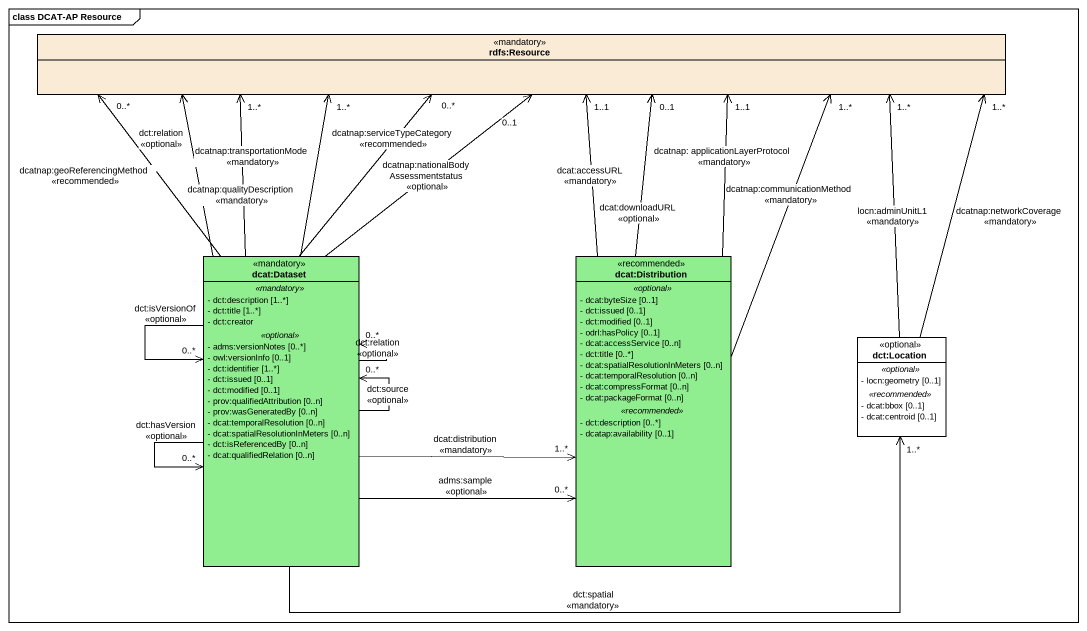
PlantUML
@startuml
mainframe class DCAT-AP Resource
hide circle
hide empty members
skinparam classAttributeIconSize 0
class "rdfs:Resource" as rdfs_Resource <<mandatory>> #FAEBD7
class "dcat:Dataset" as dcat_Dataset <<mandatory>> #90EE90 {
  .. <<mandatory>> ..
  - dct:description [1..*]
  - dct:title [1..*]
  - dct:creator
  .. <<optional>> ..
  - adms:versionNotes [0..*]
  - owl:versionInfo [0..1]
  - dct:identifier [1..*]
  - dct:issued [0..1]
  - dct:modified [0..1]
  - prov:qualifiedAttribution [0..n]
  - prov:wasGeneratedBy [0..n]
  - dcat:temporalResolution [0..n]
  - dcat:spatialResolutionInMeters [0..n]
  - dct:isReferencedBy [0..n]
  - dcat:qualifiedRelation [0..n]
}
class "dcat:Distribution" as dcat_Distribution <<recommended>> #90EE90 {
  .. <<optional>> ..
  - dcat:byteSize [0..1]
  - dct:issued [0..1]
  - dct:modified [0..1]
  - odrl:hasPolicy [0..1]
  - dcat:accessService [0..n]
  - dct:title [0..*]
  - dcat:spatialResolutionInMeters [0..n]
  - dcat:temporalResolution [0..n]
  - dcat:compressFormat [0..n]
  - dcat:packageFormat [0..n]
  .. <<recommended>> ..
  - dct:description [0..*]
  - dcatap:availability [0..1]
}
class "dct:Location" as dct_Location <<optional>> #FFFFFF {
  .. <<optional>> ..
  - locn:geometry [0..1]
  .. <<recommended>> ..
  - dcat:bbox [0..1]
  - dcat:centroid [0..1]
}
dcat_Dataset -up-> "0..*" rdfs_Resource : dcatnap:serviceTypeCategory\n<<recommended>>
dcat_Dataset -up-> "0..*" rdfs_Resource : dcatnap:geoReferencingMethod\n<<recommended>>
dcat_Dataset -up-> "1..*" rdfs_Resource : dcatnap:transportationMode\n<<mandatory>>
dcat_Dataset -up-> "1..*" rdfs_Resource : dcatnap:qualityDescription\n<<mandatory>>
dcat_Dataset -up-> "0..1" rdfs_Resource : dcatnap:nationalBodyAssessmentstatus\n<<optional>>
dcat_Dataset -up-> rdfs_Resource : dct:relation\n<<optional>>
dcat_Dataset --> "0..*" dcat_Dataset : dct:source\n<<optional>>
dcat_Dataset --> "0..*" dcat_Dataset : dct:hasVersion\n<<optional>>
dcat_Dataset --> "0..*" dcat_Dataset : dct:isVersionOf\n<<optional>>
dcat_Dataset --> "0..*" dcat_Dataset : dct:relation\n<<optional>>
dcat_Dataset -right-> "0..*" dcat_Distribution : adms:sample\n<<optional>>
dcat_Dataset -right-> "1..*" dcat_Distribution : dcat:distribution\n<<mandatory>>
dcat_Dataset -right-> "1..*" dct_Location : dct:spatial\n<<mandatory>>
dcat_Distribution -up-> "1..1" rdfs_Resource : dcatnap: applicationLayerProtocol\n<<mandatory>>
dcat_Distribution -up-> "1..*" rdfs_Resource : dcatnap:communicationMethod\n<<mandatory>>
dcat_Distribution -up-> "1..1" rdfs_Resource : dcat:accessURL\n<<mandatory>>
dcat_Distribution -up-> "0..1" rdfs_Resource : dcat:downloadURL\n<<optional>>
dct_Location -up-> "1..*" rdfs_Resource : locn:adminUnitL1\n<<mandatory>>
dct_Location -up-> "1..*" rdfs_Resource : dcatnap:networkCoverage\n<<mandatory>>
@enduml
